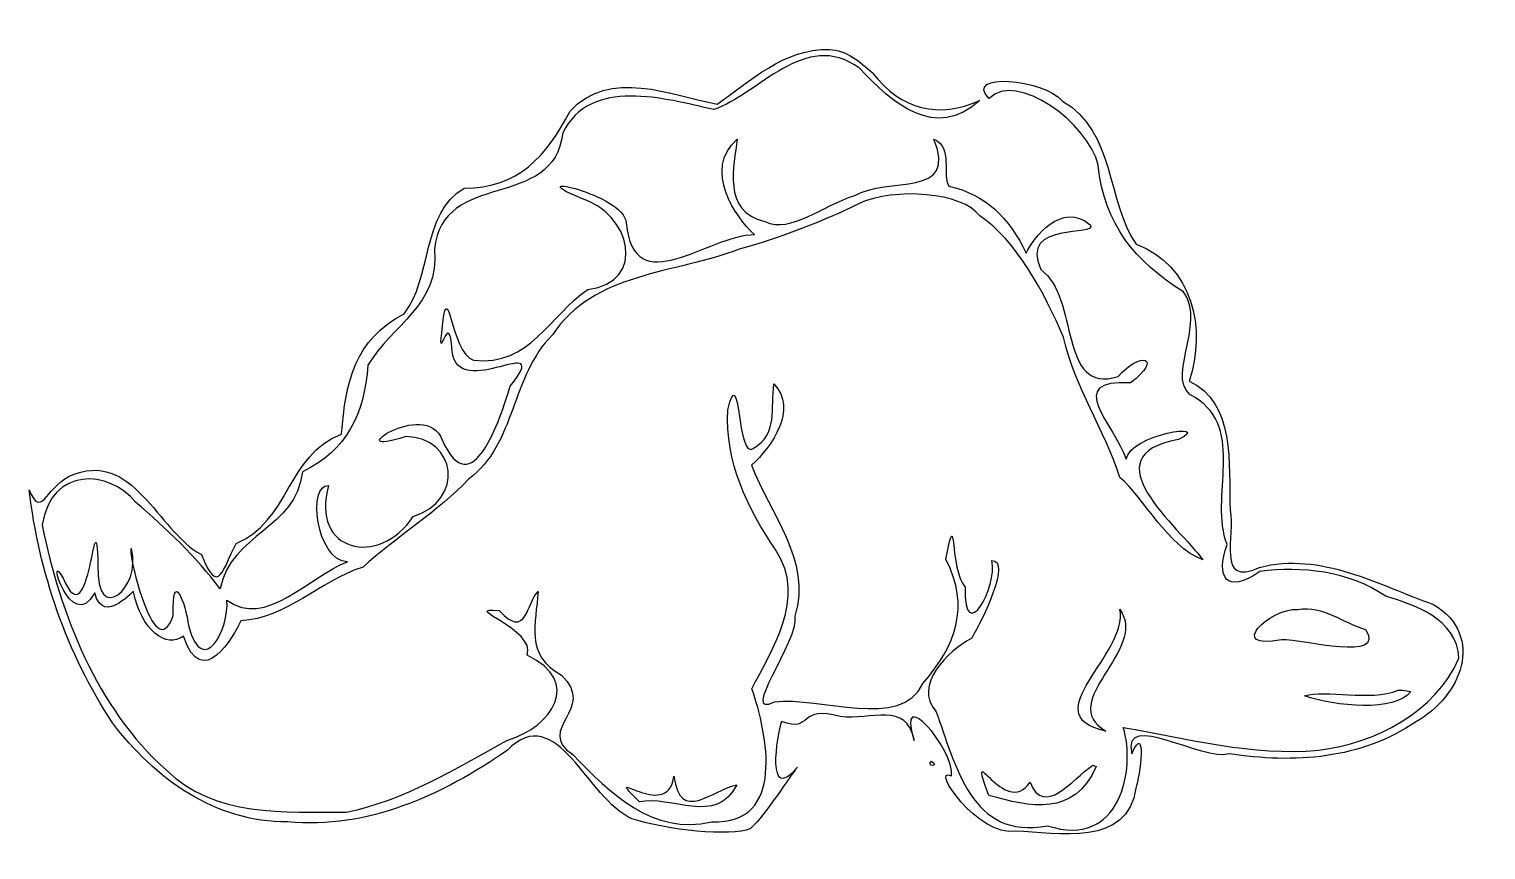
# Model space of a CAD drawing. Header units: centimetres. Extents: x -123 to 5, y -5 to 52.
# Drawn here: x -1.155 to 1.191, y -3.106 to -1.785 of the extents above; entities that cross this region are included whole.
import ezdxf

# ---------------------------------------------------------------- set-up
doc = ezdxf.new("R2010")
doc.units = ezdxf.units.CM
doc.header["$MEASUREMENT"] = 0
doc.layers.add('Layer 1', color=7, linetype='Continuous')

msp = doc.modelspace()

# ---------------------------------------------------------------- linework, layer by layer
at = {"layer": 'Layer 1'}
for points, knots in [([(0.13389, -1.81758), (0.06124, -1.81476), (0.00497, -1.87056), (-0.04707, -1.90567), (-0.04707, -1.90567), (-0.12012, -1.89108), (-0.22106, -1.84725), (-0.28379, -1.91696), (-0.28379, -1.91696), (-0.32226, -1.9896), (-0.36705, -2.04123), (-0.45436, -2.04072), (-0.45436, -2.04072), (-0.52303, -2.08025), (-0.50608, -2.18717), (-0.55119, -2.24317), (-0.55119, -2.24317), (-0.6307, -2.28516), (-0.64539, -2.35175), (-0.6519, -2.43677), (-0.6519, -2.43677), (-0.74044, -2.47077), (-0.7358, -2.57848), (-0.8219, -2.61282), (-0.8219, -2.61282), (-0.84213, -2.65253), (-0.85076, -2.70089), (-0.87767, -2.63082), (-0.87767, -2.63082), (-0.9497, -2.59199), (-0.98697, -2.45902), (-1.09067, -2.50441), (-1.09067, -2.50441), (-1.13087, -2.52694), (-1.13543, -2.57323), (-1.15512, -2.52655), (-1.15512, -2.52655), (-1.13933, -2.65862), (-1.09469, -2.79015), (-1.02073, -2.90173), (-1.02073, -2.90173), (-0.95375, -2.9911), (-0.85448, -3.06243), (-0.73865, -3.06113), (-0.73865, -3.06113), (-0.60966, -3.07378), (-0.48791, -3.01742), (-0.38485, -2.94588), (-0.38485, -2.94588), (-0.30509, -2.86436), (-0.25622, -3.02487), (-0.18418, -3.05628), (-0.18418, -3.05628), (-0.12729, -3.07404), (-0.02572, -3.08564), (0.0067, -3.0721), (0.0067, -3.0721), (0.03394, -3.04619), (0.07125, -2.98632), (0.08248, -2.97301), (0.08248, -2.97301), (0.03064, -3.03444), (0.04914, -2.92086), (0.05685, -2.89946), (0.05685, -2.89946), (0.1065, -2.91938), (0.08411, -2.87123), (0.15147, -2.89177), (0.15147, -2.89177), (0.20145, -2.89804), (0.25779, -2.86578), (0.27051, -2.93029), (0.27051, -2.93029), (0.24028, -2.83482), (0.33607, -2.94416), (0.33071, -2.98729), (0.33071, -2.98729), (0.29417, -2.97044), (0.3748, -3.08659), (0.43333, -3.07605), (0.43333, -3.07605), (0.50048, -3.07954), (0.61644, -3.10137), (0.62728, -3.00671), (0.62728, -3.00671), (0.63419, -2.989), (0.6454, -2.8978), (0.62082, -2.95151), (0.62082, -2.95151), (0.60478, -2.87928), (0.73775, -2.96615), (0.77731, -2.95151), (0.77731, -2.95151), (0.88191, -2.96755), (0.99081, -2.96058), (1.07944, -2.89942), (1.07944, -2.89942), (1.15055, -2.86017), (1.19131, -2.76238), (1.10719, -2.71115), (1.10719, -2.71115), (1.01954, -2.68055), (0.92552, -2.62536), (0.82649, -2.65151), (0.82649, -2.65151), (0.7559, -2.6845), (0.78815, -2.59805), (0.77924, -2.55946), (0.77924, -2.55946), (0.77745, -2.48494), (0.7875, -2.38552), (0.71329, -2.35165), (0.71329, -2.35165), (0.74176, -2.26719), (0.71922, -2.16575), (0.62783, -2.1309), (0.62783, -2.1309), (0.58032, -2.06176), (0.59463, -1.95028), (0.50942, -1.90058), (0.50942, -1.90058), (0.47938, -1.86448), (0.34875, -1.85375), (0.39109, -1.89672), (0.39109, -1.89672), (0.43501, -1.85081), (0.55162, -1.93679), (0.56687, -2.00399), (0.56687, -2.00399), (0.57644, -2.0989), (0.62621, -2.15922), (0.70419, -2.20767), (0.70419, -2.20767), (0.74367, -2.25842), (0.66929, -2.35556), (0.72294, -2.37793), (0.72294, -2.37793), (0.80553, -2.42901), (0.74492, -2.53812), (0.7746, -2.61465), (0.7746, -2.61465), (0.75543, -2.66716), (0.77364, -2.69593), (0.82708, -2.65787), (0.82708, -2.65787), (0.89437, -2.65002), (0.96966, -2.65616), (1.02998, -2.69802), (1.02998, -2.69802), (1.07294, -2.71047), (1.14573, -2.7339), (1.14766, -2.79785), (1.14766, -2.79785), (1.11138, -2.88394), (1.01207, -2.93537), (0.92205, -2.94564), (0.92205, -2.94564), (0.815, -2.95572), (0.71138, -2.92663), (0.60714, -2.90909), (0.60714, -2.90909), (0.6282, -2.97522), (0.60261, -3.10622), (0.48541, -3.06729), (0.48541, -3.06729), (0.36178, -3.09186), (0.33739, -2.96846), (0.30533, -2.8829), (0.30533, -2.8829), (0.26841, -2.84152), (0.3251, -2.78582), (0.36313, -2.76521), (0.36313, -2.76521), (0.38056, -2.73676), (0.42749, -2.63886), (0.39551, -2.64043), (0.39551, -2.64043), (0.4059, -2.68272), (0.34993, -2.78098), (0.3526, -2.68325), (0.3526, -2.68325), (0.3268, -2.65483), (0.33947, -2.54339), (0.32153, -2.63836), (0.32153, -2.63836), (0.36104, -2.71546), (0.33732, -2.77697), (0.28451, -2.83856), (0.28451, -2.83856), (0.24996, -2.91392), (0.11822, -2.85837), (0.04536, -2.86802), (0.04536, -2.86802), (-0.01309, -2.89635), (0.08473, -2.77135), (0.07838, -2.72993), (0.07838, -2.72993), (0.10581, -2.6384), (0.03811, -2.56606), (0.00843, -2.48671), (0.00843, -2.48671), (0.04152, -2.45764), (0.08361, -2.39577), (0.04466, -2.35614), (0.04466, -2.35614), (0.03839, -2.39483), (0.05214, -2.43744), (0.01111, -2.45989), (0.01111, -2.45989), (-0.01498, -2.47898), (-0.00968, -2.31473), (-0.02972, -2.39752), (-0.02972, -2.39752), (-0.03452, -2.48175), (0.00201, -2.55603), (0.04755, -2.62368), (0.04755, -2.62368), (0.09904, -2.70122), (0.03951, -2.7854), (0.00909, -2.84722), (0.00909, -2.84722), (0.03395, -2.91878), (0.0647, -3.0662), (-0.05553, -3.06089), (-0.05553, -3.06089), (-0.15162, -3.08335), (-0.21838, -3.01516), (-0.27953, -2.95287), (-0.27953, -2.95287), (-0.34181, -2.91069), (-0.2396, -2.88095), (-0.2975, -2.82478), (-0.2975, -2.82478), (-0.35708, -2.79293), (-0.33874, -2.74135), (-0.33525, -2.69026), (-0.33525, -2.69026), (-0.3539, -2.70753), (-0.35366, -2.76971), (-0.39799, -2.72074), (-0.39799, -2.72074), (-0.46372, -2.7147), (-0.33781, -2.75061), (-0.35286, -2.79281), (-0.35286, -2.79281), (-0.26389, -2.8352), (-0.31214, -2.90809), (-0.38568, -2.92998), (-0.38568, -2.92998), (-0.46765, -2.97531), (-0.55123, -3.02716), (-0.64406, -3.04538), (-0.64406, -3.04538), (-0.7442, -3.04579), (-0.85614, -3.0536), (-0.93409, -2.97806), (-0.93409, -2.97806), (-1.04692, -2.87663), (-1.10443, -2.72865), (-1.1341, -2.58318), (-1.1341, -2.58318), (-1.11982, -2.48878), (-1.02571, -2.49377), (-0.98361, -2.5466), (-0.98361, -2.5466), (-0.93426, -2.58916), (-0.8861, -2.63373), (-0.84766, -2.68605), (-0.84766, -2.68605), (-0.82947, -2.59635), (-0.72498, -2.58989), (-0.71482, -2.49759), (-0.71482, -2.49759), (-0.64219, -2.46227), (-0.61569, -2.40468), (-0.60945, -2.32595), (-0.60945, -2.32595), (-0.57024, -2.25995), (-0.49405, -2.22989), (-0.50191, -2.13908), (-0.50191, -2.13908), (-0.49002, -2.01016), (-0.30985, -2.07895), (-0.29562, -1.95166), (-0.29562, -1.95166), (-0.25075, -1.86188), (-0.13126, -1.89626), (-0.05238, -1.91447), (-0.05238, -1.91447), (0.01975, -1.88998), (0.09468, -1.78484), (0.18163, -1.84703), (0.18163, -1.84703), (0.23583, -1.9045), (0.30447, -1.96531), (0.37636, -1.89962), (0.37636, -1.89962), (0.30951, -1.929), (0.25061, -1.9158), (0.20266, -1.85458), (0.20266, -1.85458), (0.18291, -1.83733), (0.1615, -1.81862), (0.13387, -1.81758), (0.13387, -1.81758), (0.13387, -1.81758), (0.13389, -1.81758), (0.13389, -1.81758)], [0, 0, 0, 0, 0.0128205, 0.0128205, 0.0128205, 0.0128205, 0.025641, 0.025641, 0.025641, 0.025641, 0.0384615, 0.0384615, 0.0384615, 0.0384615, 0.0512821, 0.0512821, 0.0512821, 0.0512821, 0.0641026, 0.0641026, 0.0641026, 0.0641026, 0.0769231, 0.0769231, 0.0769231, 0.0769231, 0.0897436, 0.0897436, 0.0897436, 0.0897436, 0.1025641, 0.1025641, 0.1025641, 0.1025641, 0.1153846, 0.1153846, 0.1153846, 0.1153846, 0.1282051, 0.1282051, 0.1282051, 0.1282051, 0.1410256, 0.1410256, 0.1410256, 0.1410256, 0.1538462, 0.1538462, 0.1538462, 0.1538462, 0.1666667, 0.1666667, 0.1666667, 0.1666667, 0.1794872, 0.1794872, 0.1794872, 0.1794872, 0.1923077, 0.1923077, 0.1923077, 0.1923077, 0.2051282, 0.2051282, 0.2051282, 0.2051282, 0.2179487, 0.2179487, 0.2179487, 0.2179487, 0.2307692, 0.2307692, 0.2307692, 0.2307692, 0.2435897, 0.2435897, 0.2435897, 0.2435897, 0.2564103, 0.2564103, 0.2564103, 0.2564103, 0.2692308, 0.2692308, 0.2692308, 0.2692308, 0.2820513, 0.2820513, 0.2820513, 0.2820513, 0.2948718, 0.2948718, 0.2948718, 0.2948718, 0.3076923, 0.3076923, 0.3076923, 0.3076923, 0.3205128, 0.3205128, 0.3205128, 0.3205128, 0.3333333, 0.3333333, 0.3333333, 0.3333333, 0.3461538, 0.3461538, 0.3461538, 0.3461538, 0.3589744, 0.3589744, 0.3589744, 0.3589744, 0.3717949, 0.3717949, 0.3717949, 0.3717949, 0.3846154, 0.3846154, 0.3846154, 0.3846154, 0.3974359, 0.3974359, 0.3974359, 0.3974359, 0.4102564, 0.4102564, 0.4102564, 0.4102564, 0.4230769, 0.4230769, 0.4230769, 0.4230769, 0.4358974, 0.4358974, 0.4358974, 0.4358974, 0.4487179, 0.4487179, 0.4487179, 0.4487179, 0.4615385, 0.4615385, 0.4615385, 0.4615385, 0.474359, 0.474359, 0.474359, 0.474359, 0.4871795, 0.4871795, 0.4871795, 0.4871795, 0.5, 0.5, 0.5, 0.5, 0.5128205, 0.5128205, 0.5128205, 0.5128205, 0.525641, 0.525641, 0.525641, 0.525641, 0.5384615, 0.5384615, 0.5384615, 0.5384615, 0.5512821, 0.5512821, 0.5512821, 0.5512821, 0.5641026, 0.5641026, 0.5641026, 0.5641026, 0.5769231, 0.5769231, 0.5769231, 0.5769231, 0.5897436, 0.5897436, 0.5897436, 0.5897436, 0.6025641, 0.6025641, 0.6025641, 0.6025641, 0.6153846, 0.6153846, 0.6153846, 0.6153846, 0.6282051, 0.6282051, 0.6282051, 0.6282051, 0.6410256, 0.6410256, 0.6410256, 0.6410256, 0.6538462, 0.6538462, 0.6538462, 0.6538462, 0.6666667, 0.6666667, 0.6666667, 0.6666667, 0.6794872, 0.6794872, 0.6794872, 0.6794872, 0.6923077, 0.6923077, 0.6923077, 0.6923077, 0.7051282, 0.7051282, 0.7051282, 0.7051282, 0.7179487, 0.7179487, 0.7179487, 0.7179487, 0.7307692, 0.7307692, 0.7307692, 0.7307692, 0.7435897, 0.7435897, 0.7435897, 0.7435897, 0.7564103, 0.7564103, 0.7564103, 0.7564103, 0.7692308, 0.7692308, 0.7692308, 0.7692308, 0.7820513, 0.7820513, 0.7820513, 0.7820513, 0.7948718, 0.7948718, 0.7948718, 0.7948718, 0.8076923, 0.8076923, 0.8076923, 0.8076923, 0.8205128, 0.8205128, 0.8205128, 0.8205128, 0.8333333, 0.8333333, 0.8333333, 0.8333333, 0.8461538, 0.8461538, 0.8461538, 0.8461538, 0.8589744, 0.8589744, 0.8589744, 0.8589744, 0.8717949, 0.8717949, 0.8717949, 0.8717949, 0.8846154, 0.8846154, 0.8846154, 0.8846154, 0.8974359, 0.8974359, 0.8974359, 0.8974359, 0.9102564, 0.9102564, 0.9102564, 0.9102564, 0.9230769, 0.9230769, 0.9230769, 0.9230769, 0.9358974, 0.9358974, 0.9358974, 0.9358974, 0.9487179, 0.9487179, 0.9487179, 0.9487179, 0.9615385, 0.9615385, 0.9615385, 0.9615385, 0.974359, 0.974359, 0.974359, 0.974359, 1, 1, 1, 1]), ([(0.30227, -1.96205), (0.34201, -2.05792), (0.22711, -2.0215), (0.17479, -2.05291), (0.17479, -2.05291), (0.12137, -2.06849), (0.07354, -2.11442), (0.02965, -2.09473), (0.02965, -2.09473), (-0.03956, -2.07817), (-0.01959, -2.00373), (-0.01448, -1.96217), (-0.01448, -1.96217), (-0.07074, -2.0109), (-0.01676, -2.0889), (0.01321, -2.11544), (0.01321, -2.11544), (-0.06151, -2.11613), (-0.18142, -2.22576), (-0.19339, -2.09648), (-0.19339, -2.09648), (-0.19716, -2.05028), (-0.36934, -2.0141), (-0.26758, -2.05664), (-0.26758, -2.05664), (-0.18545, -2.0803), (-0.15883, -2.19318), (-0.25545, -2.20402), (-0.25545, -2.20402), (-0.31679, -2.24576), (-0.34777, -2.32763), (-0.43919, -2.31804), (-0.43919, -2.31804), (-0.47696, -2.30712), (-0.48047, -2.16875), (-0.49053, -2.27387), (-0.49053, -2.27387), (-0.49692, -2.32811), (-0.47759, -2.22915), (-0.47391, -2.30306), (-0.47391, -2.30306), (-0.46544, -2.3873), (-0.30802, -2.26743), (-0.38019, -2.35973), (-0.38019, -2.35973), (-0.39677, -2.41316), (-0.44185, -2.55297), (-0.48988, -2.44622), (-0.48988, -2.44622), (-0.5155, -2.37703), (-0.66093, -2.47779), (-0.54835, -2.44076), (-0.54835, -2.44076), (-0.46593, -2.44195), (-0.45331, -2.54435), (-0.5367, -2.56925), (-0.5367, -2.56925), (-0.59117, -2.65347), (-0.70335, -2.6257), (-0.6727, -2.51966), (-0.6727, -2.51966), (-0.70706, -2.51598), (-0.69354, -2.63976), (-0.64242, -2.64271), (-0.64242, -2.64271), (-0.70319, -2.66455), (-0.77468, -2.75157), (-0.83659, -2.70399), (-0.83659, -2.70399), (-0.83196, -2.75066), (-0.87496, -2.83055), (-0.89803, -2.74696), (-0.89803, -2.74696), (-0.90354, -2.70575), (-0.92509, -2.65276), (-0.92294, -2.72903), (-0.92294, -2.72903), (-0.9544, -2.81734), (-0.99878, -2.61316), (-0.99043, -2.6217), (-0.99043, -2.6217), (-0.97288, -2.68465), (-1.04845, -2.74789), (-1.04424, -2.64776), (-1.04424, -2.64776), (-1.04888, -2.52033), (-1.0563, -2.7743), (-1.10035, -2.66863), (-1.10035, -2.66863), (-1.12963, -2.61685), (-1.08768, -2.76204), (-1.04951, -2.69254), (-1.04951, -2.69254), (-1.03509, -2.74883), (-0.98304, -2.68178), (-0.98686, -2.69131), (-0.98686, -2.69131), (-0.97509, -2.75144), (-0.93403, -2.78366), (-0.90674, -2.76202), (-0.90674, -2.76202), (-0.87646, -2.85274), (-0.82567, -2.76202), (-0.81419, -2.73747), (-0.81419, -2.73747), (-0.74058, -2.73364), (-0.68846, -2.67397), (-0.61725, -2.65089), (-0.61725, -2.65089), (-0.5659, -2.60374), (-0.49458, -2.55992), (-0.44737, -2.50944), (-0.44737, -2.50944), (-0.37083, -2.45298), (-0.37919, -2.34283), (-0.31215, -2.27693), (-0.31215, -2.27693), (-0.24591, -2.17607), (-0.11376, -2.1787), (-0.01161, -2.13926), (-0.01161, -2.13926), (0.05235, -2.12196), (0.1326, -2.09038), (0.1806, -2.06617), (0.1806, -2.06617), (0.23989, -2.03851), (0.3485, -2.04789), (0.37614, -2.08549), (0.37614, -2.08549), (0.43256, -2.12162), (0.48176, -2.21085), (0.51072, -2.28084), (0.51072, -2.28084), (0.52901, -2.36106), (0.57701, -2.42942), (0.6019, -2.50655), (0.6019, -2.50655), (0.64111, -2.54004), (0.67857, -2.61752), (0.73554, -2.63944), (0.73554, -2.63944), (0.69721, -2.58617), (0.55019, -2.4717), (0.6964, -2.44539), (0.6964, -2.44539), (0.75481, -2.41651), (0.61744, -2.43726), (0.61211, -2.47728), (0.61211, -2.47728), (0.59295, -2.42195), (0.50984, -2.34765), (0.61909, -2.35452), (0.61909, -2.35452), (0.67337, -2.31312), (0.63358, -2.30329), (0.59927, -2.34412), (0.59927, -2.34412), (0.50162, -2.37427), (0.53722, -2.21587), (0.47447, -2.17204), (0.47447, -2.17204), (0.43812, -2.09262), (0.56801, -2.12043), (0.55408, -2.09969), (0.55408, -2.09969), (0.50839, -2.06134), (0.46247, -2.12004), (0.45102, -2.1455), (0.45102, -2.1455), (0.42228, -2.08734), (0.38574, -2.05136), (0.32635, -2.03743), (0.32635, -2.03743), (0.31415, -2.01988), (0.33397, -1.97494), (0.30227, -1.96203), (0.30227, -1.96203), (0.30227, -1.96203), (0.30227, -1.96205), (0.30227, -1.96205)], [0, 0, 0, 0, 0.0217391, 0.0217391, 0.0217391, 0.0217391, 0.0434783, 0.0434783, 0.0434783, 0.0434783, 0.0652174, 0.0652174, 0.0652174, 0.0652174, 0.0869565, 0.0869565, 0.0869565, 0.0869565, 0.1086957, 0.1086957, 0.1086957, 0.1086957, 0.1304348, 0.1304348, 0.1304348, 0.1304348, 0.1521739, 0.1521739, 0.1521739, 0.1521739, 0.173913, 0.173913, 0.173913, 0.173913, 0.1956522, 0.1956522, 0.1956522, 0.1956522, 0.2173913, 0.2173913, 0.2173913, 0.2173913, 0.2391304, 0.2391304, 0.2391304, 0.2391304, 0.2608696, 0.2608696, 0.2608696, 0.2608696, 0.2826087, 0.2826087, 0.2826087, 0.2826087, 0.3043478, 0.3043478, 0.3043478, 0.3043478, 0.326087, 0.326087, 0.326087, 0.326087, 0.3478261, 0.3478261, 0.3478261, 0.3478261, 0.3695652, 0.3695652, 0.3695652, 0.3695652, 0.3913043, 0.3913043, 0.3913043, 0.3913043, 0.4130435, 0.4130435, 0.4130435, 0.4130435, 0.4347826, 0.4347826, 0.4347826, 0.4347826, 0.4565217, 0.4565217, 0.4565217, 0.4565217, 0.4782609, 0.4782609, 0.4782609, 0.4782609, 0.5, 0.5, 0.5, 0.5, 0.5217391, 0.5217391, 0.5217391, 0.5217391, 0.5434783, 0.5434783, 0.5434783, 0.5434783, 0.5652174, 0.5652174, 0.5652174, 0.5652174, 0.5869565, 0.5869565, 0.5869565, 0.5869565, 0.6086957, 0.6086957, 0.6086957, 0.6086957, 0.6304348, 0.6304348, 0.6304348, 0.6304348, 0.6521739, 0.6521739, 0.6521739, 0.6521739, 0.673913, 0.673913, 0.673913, 0.673913, 0.6956522, 0.6956522, 0.6956522, 0.6956522, 0.7173913, 0.7173913, 0.7173913, 0.7173913, 0.7391304, 0.7391304, 0.7391304, 0.7391304, 0.7608696, 0.7608696, 0.7608696, 0.7608696, 0.7826087, 0.7826087, 0.7826087, 0.7826087, 0.8043478, 0.8043478, 0.8043478, 0.8043478, 0.826087, 0.826087, 0.826087, 0.826087, 0.8478261, 0.8478261, 0.8478261, 0.8478261, 0.8695652, 0.8695652, 0.8695652, 0.8695652, 0.8913043, 0.8913043, 0.8913043, 0.8913043, 0.9130435, 0.9130435, 0.9130435, 0.9130435, 0.9347826, 0.9347826, 0.9347826, 0.9347826, 0.9565217, 0.9565217, 0.9565217, 0.9565217, 1, 1, 1, 1]), ([(0.60164, -2.71885), (0.61655, -2.79125), (0.46126, -2.88992), (0.57899, -2.91504), (0.57899, -2.91504), (0.49749, -2.86715), (0.64918, -2.78441), (0.60164, -2.71885), (0.60164, -2.71885), (0.60164, -2.71885), (0.60164, -2.71885), (0.60164, -2.71885)], [0, 0, 0, 0, 0.25, 0.25, 0.25, 0.25, 0.5, 0.5, 0.5, 0.5, 1, 1, 1, 1]), ([(0.88831, -2.71911), (0.84129, -2.71685), (0.77311, -2.78585), (0.86203, -2.768), (0.86203, -2.768), (0.8983, -2.76708), (1.03114, -2.80497), (0.99766, -2.75145), (0.99766, -2.75145), (0.96022, -2.74042), (0.93043, -2.71287), (0.8883, -2.71911), (0.8883, -2.71911), (0.8883, -2.71911), (0.88831, -2.71911), (0.88831, -2.71911)], [0, 0, 0, 0, 0.2, 0.2, 0.2, 0.2, 0.4, 0.4, 0.4, 0.4, 0.6, 0.6, 0.6, 0.6, 1, 1, 1, 1]), ([(1.05002, -2.8491), (1.00468, -2.86798), (0.93236, -2.8474), (0.89926, -2.85816), (0.89926, -2.85816), (0.94828, -2.87504), (1.04528, -2.88507), (1.07035, -2.85148), (1.07035, -2.85148), (1.07035, -2.85148), (1.05719, -2.8491), (1.05719, -2.8491), (1.05719, -2.8491), (1.05719, -2.8491), (1.05002, -2.8491), (1.05002, -2.8491), (1.05002, -2.8491), (1.05002, -2.8491), (1.05002, -2.8491), (1.05002, -2.8491)], [0, 0, 0, 0, 0.1666667, 0.1666667, 0.1666667, 0.1666667, 0.3333333, 0.3333333, 0.3333333, 0.3333333, 0.5, 0.5, 0.5, 0.5, 0.6666667, 0.6666667, 0.6666667, 0.6666667, 1, 1, 1, 1]), ([(0.5581, -2.96991), (0.52424, -2.99293), (0.48017, -3.05482), (0.45706, -2.99741), (0.45706, -2.99741), (0.41645, -3.05849), (0.35309, -2.91662), (0.39098, -3.01874), (0.39098, -3.01874), (0.45668, -3.03714), (0.52872, -3.05349), (0.56335, -2.9722), (0.56335, -2.9722), (0.56335, -2.9722), (0.55809, -2.96991), (0.55809, -2.96991), (0.55809, -2.96991), (0.55809, -2.96991), (0.5581, -2.96991), (0.5581, -2.96991)], [0, 0, 0, 0, 0.1666667, 0.1666667, 0.1666667, 0.1666667, 0.3333333, 0.3333333, 0.3333333, 0.3333333, 0.5, 0.5, 0.5, 0.5, 0.6666667, 0.6666667, 0.6666667, 0.6666667, 1, 1, 1, 1]), ([(-0.11653, -2.98753), (-0.1262, -3.06448), (-0.23843, -2.96303), (-0.17172, -3.02916), (-0.17172, -3.02916), (-0.12208, -3.01721), (-0.04801, -3.06833), (-0.01544, -3.00175), (-0.01544, -3.00175), (-0.05561, -3.00953), (-0.10619, -3.06476), (-0.11653, -2.98752), (-0.11653, -2.98752), (-0.11653, -2.98752), (-0.11653, -2.98753), (-0.11653, -2.98753)], [0, 0, 0, 0, 0.2, 0.2, 0.2, 0.2, 0.4, 0.4, 0.4, 0.4, 0.6, 0.6, 0.6, 0.6, 1, 1, 1, 1])]:
    msp.add_open_spline(points, degree=3, knots=knots, dxfattribs=at)
msp.add_open_spline([(0.29837, -2.96324), (0.28849, -2.97216), (0.31328, -2.97349), (0.29837, -2.96324)], degree=3, dxfattribs=at)

doc.saveas('drawing.dxf')
